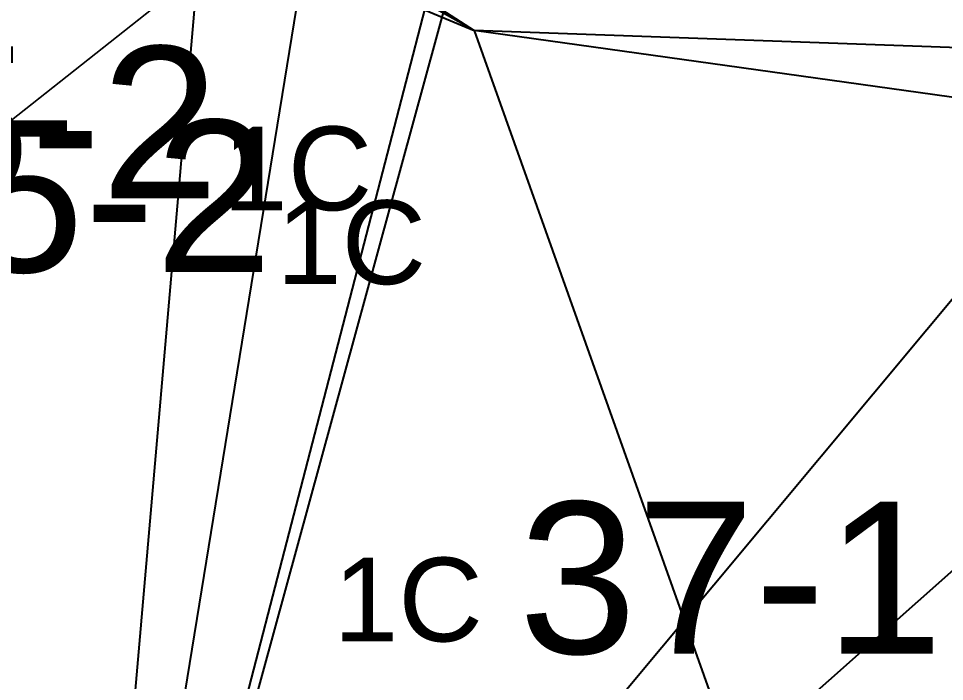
# Model space of a CAD drawing. Header units: metres. Extents: x -4 to 509425, y 7549 to 4732445.
# Drawn here: x 501623 to 502728, y 4727291 to 4728082 of the extents above; entities that cross this region are included whole.
import ezdxf

# ---------------------------------------------------------------- set-up
doc = ezdxf.new("R2010")
doc.units = ezdxf.units.M
doc.header["$LTSCALE"] = 0.01
doc.header["$MEASUREMENT"] = 0
doc.layers.get('0').update_dxf_attribs({"lineweight": 0})
doc.layers.add('-- cruces', color=6, linetype='Continuous')
doc.layers.add('Cruces no definidos proyecto', color=3, linetype='Continuous')
for name, color, linetype, lineweight in [('LEAR TRAMOS AEREOS TEXTO', 2, 'Continuous', 0), ('NUMERO CIRCUITOS', 6, 'Continuous', 0), ('VCRB TRAMOS SUBTERRANEOS', 4, 'Continuous', 0)]:
    doc.layers.add(name, color=color, linetype=linetype, lineweight=lineweight)
doc.styles.add('SOLARIA 2', font='arial.ttf')

msp = doc.modelspace()

# ---------------------------------------------------------------- linework, layer by layer
at = {"layer": '-- cruces'}
for points in [[(502025.064, 4728529.74), (501693.799, 4726495.743), (502231.162, 4728569.004)], [(502259.08, 4728562.946), (501693.799, 4726495.743)], [(501859.149, 4728399.856), (501693.799, 4726495.743)], [(503322.418, 4727932.719), (503275.749, 4727900.828), (501693.799, 4726495.743)]]:
    msp.add_lwpolyline(points, dxfattribs=at)
at = {"layer": '-- cruces', "elevation": 473}
msp.add_lwpolyline([(503149.784, 4728241.616), (501693.799, 4726495.743)], dxfattribs=at)
at = {"color": 5, "const_width": 2}
msp.add_lwpolyline([(502180.624, 4728408.737), (502937.758, 4728211.039), (503327.838, 4727608.568), (503119.453, 4727094.69), (503511.071, 4726957.052), (503794.64, 4727728.673), (503358.148, 4728278.746), (505134.924, 4728915.3), (505556.242, 4728931.649), (506909.919, 4729232.223), (507662.185, 4728577.11), (507934.475, 4728602.294), (508077.759, 4728126.8), (508444.483, 4728200.462), (508238.114, 4729032.085), (506964.132, 4729644.75), (505034.679, 4729304.281), (503063.168, 4728593.136), (502059.711, 4728810.857), (499848.686, 4727074.922), (500101.359, 4726764.898), (502180.624, 4728408.737)], close=True, dxfattribs=at)
at = {"layer": 'Cruces no definidos proyecto'}
for points in [[(501765.316, 4728326.4), (502166.496, 4728068.16), (503751.99, 4723615.804)], [(501691.053, 4728266.651), (502166.496, 4728068.16), (501742.035, 4728307.267)]]:
    msp.add_lwpolyline(points, dxfattribs=at)
at = {"layer": 'Cruces no definidos proyecto', "elevation": 473}
for points in [[(503338.114, 4727904.634), (502166.496, 4728068.16)], [(503268.899, 4728028.482), (502166.496, 4728068.16)]]:
    msp.add_lwpolyline(points, dxfattribs=at)

# ---------------------------------------------------------------- texts
at = {"layer": 'LEAR TRAMOS AEREOS TEXTO', "style": 'SOLARIA 2'}
for s, p in [('5-2', (501560.249, 4727779.629)), ('37-1', (502219.783, 4727324.016))]:
    msp.add_text(s, height=181.2814, dxfattribs=at).set_placement(p)
at = {"layer": 'NUMERO CIRCUITOS', "style": 'SOLARIA 2'}
for p in [(501866.385, 4727853.357), (501930.69, 4727765.197), (501998.426, 4727338.596), (501998.426, 4727338.596)]:
    msp.add_text('1C', height=100, dxfattribs=at).set_placement(p)
at = {"layer": 'VCRB TRAMOS SUBTERRANEOS', "style": 'SOLARIA 2'}
for s, p in [('5-2', (501495.944, 4727867.788)), ('37-1', (502219.783, 4727324.016))]:
    msp.add_text(s, height=181.2814, dxfattribs=at).set_placement(p)

doc.saveas('drawing.dxf')
